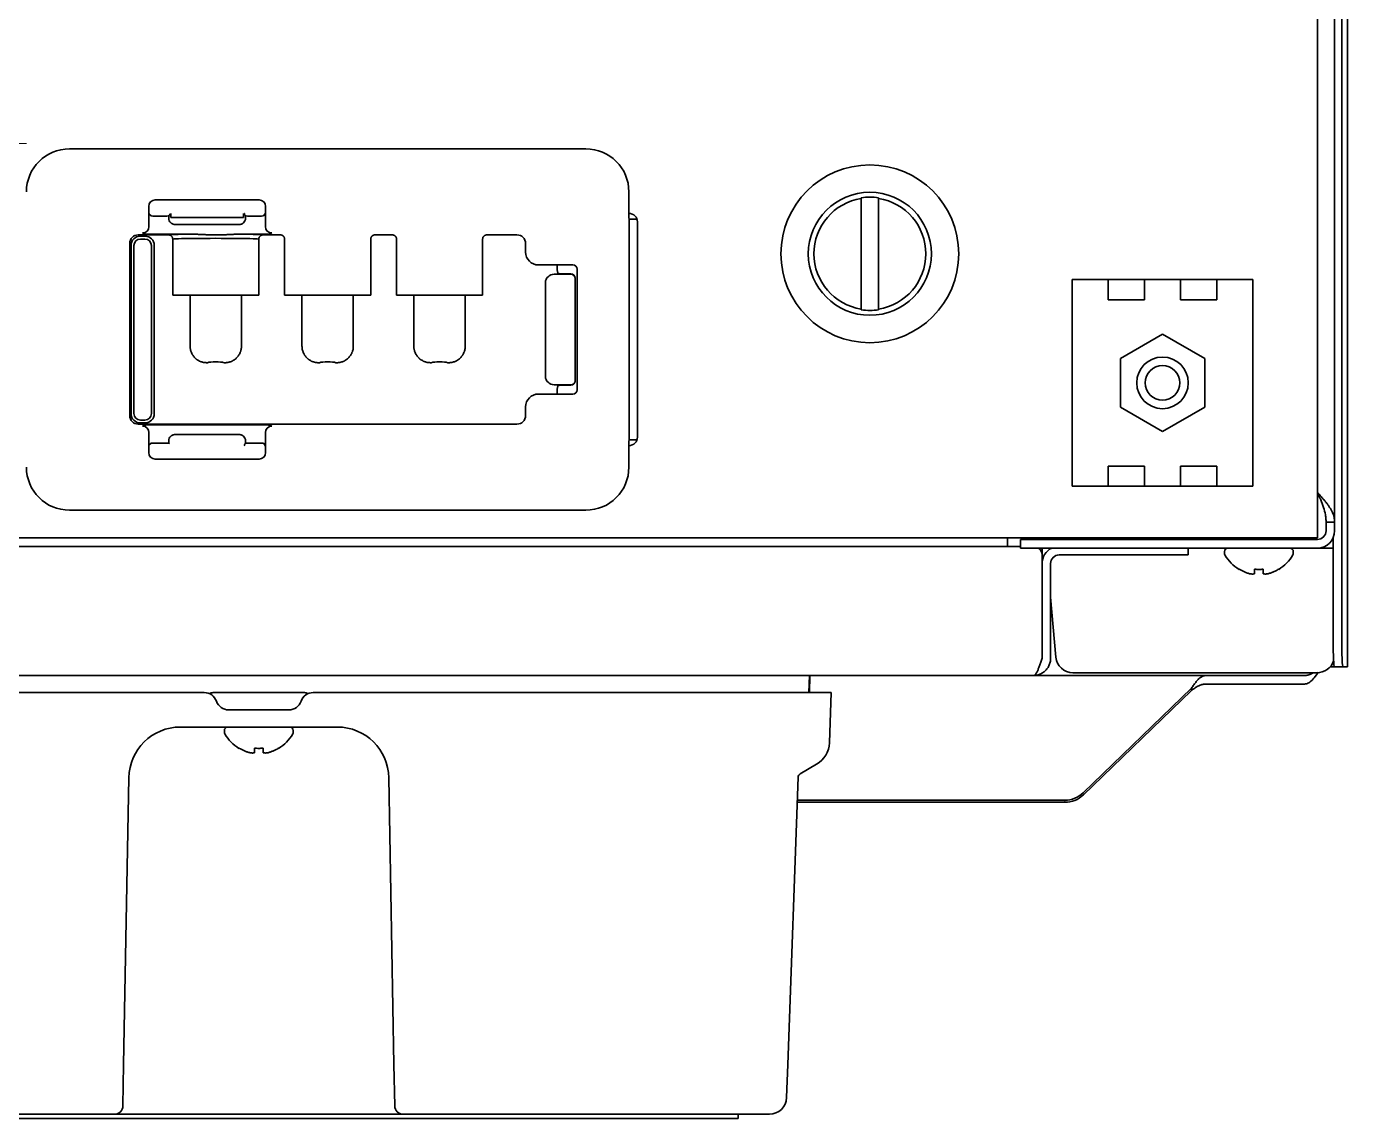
# Model space of a CAD drawing. Extents: x 5819 to 10669, y -850 to 3886.
# Drawn here: x 9081.1 to 9234.6, y 2682 to 2809 of the extents above; entities that cross this region are included whole.
import ezdxf

# ---------------------------------------------------------------- set-up
doc = ezdxf.new("R2010")
doc.units = 0
doc.header["$LTSCALE"] = 5
doc.layers.get('0').update_dxf_attribs({"linetype": 'CONTINUOUS', "lineweight": 0})
doc.layers.add('1', color=7, linetype='CONTINUOUS', true_color=0xffffff)

msp = doc.modelspace()

# ---------------------------------------------------------------- linework, layer by layer
at = {"color": 1}
msp.add_line((8981.07, 2795.33), (9081.07, 2795.33), dxfattribs=at)
at = {"layer": '1', "color": 7, "linetype": 'Continuous', "lineweight": 35}
for p, q in [((9233.07, 3749.33), (9233.07, 2751.33)), ((9234.57, 2734.53), (9234.57, 3748.53)), ((9233.89, 3745.53), (9233.89, 2737.53)), ((9231.07, 2862.27), (9231.07, 2751.53)), ((9086.07, 2794.73), (9146.07, 2794.73)), ((9151.07, 2789.73), (9151.07, 2786.94)), ((9095.28, 2786.45), (9095.28, 2788.04)), ((9096.03, 2788.79), (9108.11, 2788.79)), ((9108.86, 2788.04), (9108.86, 2786.45)), ((9178.07, 2789.03), (9178.07, 2788.95)), ((9180.07, 2788.95), (9180.07, 2789.03)), ((9095.35, 2787.14), (9095.35, 2787.23)), ((9095.35, 2787.14), (9095.55, 2786.94)), ((9096.86, 2786.92), (9096.3, 2786.92)), ((9097.68, 2786.99), (9097.61, 2786.94)), ((9097.61, 2786.94), (9097.61, 2786.68)), ((9097.85, 2787.23), (9097.85, 2786.73)), ((9097.85, 2786.73), (9097.88, 2786.73)), ((9097.88, 2786.73), (9098.63, 2786.73)), ((9105.52, 2786.73), (9098.63, 2786.73)), ((9105.52, 2786.73), (9106.27, 2786.73)), ((9106.3, 2786.73), (9106.27, 2786.73)), ((9106.3, 2786.73), (9106.3, 2787.23)), ((9106.54, 2786.94), (9106.47, 2786.99)), ((9106.54, 2786.68), (9106.54, 2786.94)), ((9107.85, 2786.92), (9107.29, 2786.92)), ((9108.79, 2787.14), (9108.6, 2786.94)), ((9108.8, 2787.23), (9108.79, 2787.14)), ((9151.11, 2786.55), (9151.08, 2786.69)), ((9152.02, 2786.55), (9151.11, 2786.55)), ((9151.11, 2786.55), (9151.11, 2760.9)), ((9152.07, 2786.23), (9152.07, 2761.23)), ((9097.57, 2784.73), (9094.07, 2784.73)), ((9094.87, 2784.57), (9094.28, 2784.57)), ((9094.8, 2784.83), (9094.56, 2784.95)), ((9100.34, 2784.81), (9096.3, 2784.81)), ((9098.36, 2785.93), (9098.63, 2785.93)), ((9098.63, 2785.93), (9105.52, 2785.93)), ((9105.52, 2785.93), (9105.79, 2785.93)), ((9107.85, 2784.81), (9105.81, 2784.81)), ((9110.57, 2784.73), (9108.57, 2784.73)), ((9109.59, 2784.95), (9109.35, 2784.83)), ((9123.57, 2784.73), (9121.57, 2784.73)), ((9138.07, 2784.73), (9134.57, 2784.73)), ((9093.07, 2783.73), (9093.07, 2763.73)), ((9093.23, 2783.52), (9093.23, 2763.93)), ((9093.56, 2783.49), (9093.56, 2763.96)), ((9094.84, 2784.24), (9094.31, 2784.24)), ((9095.59, 2763.96), (9095.59, 2783.49)), ((9095.92, 2763.93), (9095.92, 2783.52)), ((9098.07, 2777.73), (9098.07, 2784.23)), ((9108.07, 2777.73), (9108.07, 2784.23)), ((9111.07, 2777.73), (9111.07, 2784.23)), ((9121.07, 2777.73), (9121.07, 2784.23)), ((9124.07, 2777.73), (9124.07, 2784.23)), ((9134.07, 2777.73), (9134.07, 2784.23)), ((9139.07, 2782.73), (9139.07, 2783.73)), ((9140.57, 2781.23), (9140.8, 2781.23)), ((9140.8, 2781.23), (9144.57, 2781.23)), ((9142.38, 2780.15), (9144.32, 2780.15)), ((9142.72, 2781.15), (9142.72, 2781.2)), ((9142.81, 2780.28), (9142.73, 2780.65)), ((9144.32, 2780.2), (9143.31, 2780.2)), ((9145.07, 2780.73), (9145.07, 2766.73)), ((9141.38, 2778.67), (9141.38, 2768.78)), ((9144.82, 2779.66), (9144.82, 2779.69)), ((9144.82, 2778.67), (9144.82, 2779.66)), ((9144.82, 2768.78), (9144.82, 2778.67)), ((9202.57, 2774.03), (9202.57, 2779.53)), ((9202.57, 2779.53), (9206.77, 2779.53)), ((9206.77, 2779.53), (9210.97, 2779.53)), ((9206.77, 2779.53), (9206.77, 2777.19)), ((9210.97, 2777.19), (9210.97, 2779.53)), ((9210.97, 2779.53), (9215.17, 2779.53)), ((9215.17, 2779.53), (9219.37, 2779.53)), ((9215.17, 2779.53), (9215.17, 2777.19)), ((9219.37, 2777.19), (9219.37, 2779.53)), ((9219.37, 2779.53), (9223.57, 2779.53)), ((9223.57, 2779.53), (9223.57, 2774.03)), ((9098.07, 2777.73), (9108.07, 2777.73)), ((9100.09, 2777.73), (9100.09, 2771.8)), ((9106.05, 2777.73), (9106.05, 2771.8)), ((9111.07, 2777.73), (9121.07, 2777.73)), ((9113.09, 2771.8), (9113.09, 2777.73)), ((9119.05, 2777.73), (9119.05, 2771.8)), ((9124.07, 2777.73), (9134.07, 2777.73)), ((9126.09, 2771.8), (9126.09, 2777.73)), ((9132.05, 2771.8), (9132.05, 2777.73)), ((9206.77, 2777.19), (9210.97, 2777.19)), ((9215.17, 2777.19), (9219.37, 2777.19)), ((9178.07, 2776.1), (9178.07, 2776.02)), ((9180.07, 2776.02), (9180.07, 2776.1)), ((9202.57, 2761.03), (9202.57, 2774.03)), ((9223.57, 2774.03), (9223.57, 2761.03)), ((9213.07, 2773.18), (9208.18, 2770.35)), ((9217.97, 2770.35), (9213.07, 2773.18)), ((9208.18, 2770.35), (9208.18, 2764.7)), ((9217.97, 2764.7), (9217.97, 2770.35)), ((9144.82, 2767.79), (9144.82, 2768.78)), ((9144.82, 2767.76), (9144.82, 2767.79)), ((9140.8, 2766.23), (9140.57, 2766.23)), ((9144.57, 2766.23), (9140.8, 2766.23)), ((9144.32, 2767.3), (9142.38, 2767.3)), ((9142.72, 2766.25), (9142.72, 2766.31)), ((9142.81, 2767.17), (9142.73, 2766.8)), ((9144.32, 2767.26), (9143.31, 2767.26)), ((9139.07, 2763.73), (9139.07, 2764.73)), ((9208.18, 2764.7), (9213.07, 2761.88)), ((9213.07, 2761.88), (9217.97, 2764.7)), ((9094.31, 2763.21), (9094.84, 2763.21)), ((9094.07, 2762.73), (9138.07, 2762.73)), ((9094.28, 2762.88), (9094.87, 2762.88)), ((9094.56, 2762.5), (9094.8, 2762.62)), ((9096.3, 2762.64), (9107.85, 2762.64)), ((9098.63, 2761.53), (9098.36, 2761.53)), ((9105.52, 2761.53), (9098.63, 2761.53)), ((9105.79, 2761.53), (9105.52, 2761.53)), ((9109.35, 2762.62), (9109.59, 2762.5)), ((9095.28, 2759.41), (9095.28, 2761)), ((9095.35, 2760.32), (9095.55, 2760.51)), ((9096.86, 2760.53), (9096.3, 2760.53)), ((9097.61, 2760.78), (9097.61, 2760.51)), ((9097.61, 2760.51), (9097.68, 2760.46)), ((9106.47, 2760.46), (9106.54, 2760.51)), ((9106.54, 2760.51), (9106.54, 2760.78)), ((9107.85, 2760.53), (9107.28, 2760.53)), ((9108.79, 2760.32), (9108.6, 2760.51)), ((9108.79, 2760.32), (9108.8, 2760.23)), ((9108.86, 2761), (9108.86, 2759.41)), ((9151.07, 2760.52), (9151.07, 2757.73)), ((9151.11, 2760.9), (9151.08, 2760.76)), ((9152.02, 2760.9), (9151.11, 2760.9)), ((9202.57, 2755.53), (9202.57, 2761.03)), ((9223.57, 2761.03), (9223.57, 2755.53)), ((9108.11, 2758.66), (9096.03, 2758.66)), ((9206.77, 2757.86), (9206.77, 2755.53)), ((9210.97, 2757.86), (9206.77, 2757.86)), ((9210.97, 2755.53), (9210.97, 2757.86)), ((9215.17, 2757.86), (9215.17, 2755.53)), ((9219.37, 2757.86), (9215.17, 2757.86)), ((9219.37, 2755.53), (9219.37, 2757.86)), ((9206.77, 2755.53), (9202.57, 2755.53)), ((9206.77, 2755.53), (9210.97, 2755.53)), ((9215.17, 2755.53), (9210.97, 2755.53)), ((9215.17, 2755.53), (9219.37, 2755.53)), ((9223.57, 2755.53), (9219.37, 2755.53)), ((9146.07, 2752.73), (9086.07, 2752.73)), ((9231.07, 2749.53), (9231.07, 2751.53)), ((9232.07, 2751.33), (9233.07, 2751.33)), ((9232.07, 2751.33), (9232.07, 2750.33)), ((9233.07, 2751.33), (9233.07, 2750.33)), ((9231.07, 2749.53), (8668.87, 2749.53)), ((9195.07, 2749.53), (9195.07, 2748.53)), ((9198.57, 2749.33), (9196.57, 2749.33)), ((9196.57, 2749.33), (9196.57, 2748.33)), ((9231.07, 2749.33), (9198.57, 2749.33)), ((9229.07, 2749.53), (9229.07, 2749.33)), ((9232.9, 2749.51), (9232.9, 2737.53)), ((9196.57, 2748.53), (9068.38, 2748.53)), ((9198.57, 2748.33), (9196.57, 2748.33)), ((9198.57, 2748.33), (9231.07, 2748.33)), ((9199.07, 2748.33), (9199.07, 2747.53)), ((9216.07, 2747.53), (9216.07, 2748.33)), ((9220.27, 2747.93), (9220.27, 2747.73)), ((9228.27, 2747.73), (9228.27, 2747.93)), ((9231.07, 2748.33), (9232.9, 2748.33)), ((9199.07, 2747.53), (9199.07, 2735.53)), ((9200.07, 2746.53), (9200.07, 2735.53)), ((9201.07, 2747.53), (9214.07, 2747.53)), ((9216.07, 2747.53), (9214.07, 2747.53)), ((9221.97, 2745.85), (9221.97, 2745.88)), ((9226.57, 2745.88), (9226.57, 2745.85)), ((9200.07, 2742.61), (9200.68, 2735.65)), ((9232.56, 2734.53), (9232.57, 2734.53)), ((9233.05, 2734.53), (9232.57, 2734.53)), ((9233.05, 2734.53), (9234.05, 2734.53)), ((9234.57, 2734.53), (9234.05, 2734.53)), ((9234.57, 2734.53), (9234.57, 2734.53)), ((9198.07, 2733.53), (8670.92, 2733.53)), ((9172.07, 2733.53), (9171.97, 2731.53)), ((9172.1, 2733.53), (9172.07, 2731.53)), ((9198.07, 2733.53), (9218.11, 2733.53)), ((9225.56, 2733.83), (9202.67, 2733.83)), ((9218.11, 2733.53), (9229.57, 2733.53)), ((9218.11, 2732.53), (9229.57, 2732.53)), ((9230.55, 2733.83), (9225.56, 2733.83)), ((9231, 2733.83), (9230.55, 2733.83)), ((9043.57, 2731.53), (9101.74, 2731.53)), ((9102.77, 2731.53), (9113.37, 2731.53)), ((9114.4, 2731.53), (9172.57, 2731.53)), ((9172.57, 2731.53), (9174.57, 2731.53)), ((9174.37, 2725.69), (9174.57, 2731.53)), ((9216.44, 2732.04), (9203.85, 2719.89)), ((9216.44, 2731.78), (9203.85, 2719.63)), ((9216.44, 2731.78), (9216.44, 2732.04)), ((9104.57, 2729.53), (9111.57, 2729.53)), ((9098.97, 2727.53), (9117.18, 2727.53)), ((9104.07, 2727.13), (9104.07, 2726.93)), ((9112.07, 2726.93), (9112.07, 2727.13)), ((9105.77, 2725.05), (9105.77, 2725.08)), ((9110.37, 2725.08), (9110.37, 2725.05)), ((9170.98, 2722.11), (9172.87, 2723.2)), ((9092.37, 2688.33), (9092.97, 2721.63)), ((9123.18, 2721.63), (9123.77, 2688.33)), ((9169.53, 2688.32), (9170.73, 2721.69)), ((9201.73, 2718.78), (9170.62, 2718.78)), ((9201.73, 2719.04), (9170.63, 2719.04)), ((9092.29, 2683.51), (9092.37, 2688.33)), ((9123.77, 2688.33), (9123.86, 2683.51)), ((9169.39, 2684.46), (9169.53, 2688.32)), ((9091.29, 2682.53), (9048.75, 2682.53)), ((9098.29, 2682.53), (9091.29, 2682.53)), ((9117.86, 2682.53), (9098.29, 2682.53)), ((9124.86, 2682.53), (9117.86, 2682.53)), ((9167.4, 2682.53), (9124.86, 2682.53)), ((9163.76, 2682.03), (9163.76, 2682.53))]:
    msp.add_line(p, q, dxfattribs=at)
at = {"layer": '1', "color": 51, "linetype": 'Continuous', "lineweight": 13}
for p, q in [((9226.07, 2749.33), (9226.07, 2749.53)), ((9232.57, 2734.54), (9232.57, 2734.53)), ((9201.73, 2719.04), (9201.73, 2718.78)), ((9203.85, 2719.89), (9203.85, 2719.63))]:
    msp.add_line(p, q, dxfattribs=at)
at = {"layer": '1', "color": 7, "linetype": 'Continuous', "lineweight": 35}
for centre, radius in [((9179.07, 2782.53), 10.33), ((9179.07, 2782.53), 7.15), ((9213.07, 2767.53), 3), ((9213.07, 2767.53), 2)]:
    msp.add_circle(centre, radius, dxfattribs=at)
for centre, radius, start, end in [((9086.07, 2789.73), 5, 90, 180), ((9146.07, 2789.73), 5, 0, 90), ((9179.07, 2782.53), 6.58, 81.2603, 98.7397), ((9179.07, 2782.53), 6.5, 98.8499, 261.1501), ((9179.07, 2782.53), 6.5, 278.8499, 81.1501), ((9151.07, 2786.23), 1, 0, 90), ((9094.07, 2783.73), 1, 90, 180), ((9138.07, 2783.73), 1, 0, 90), ((9144.57, 2780.73), 0.5, 0, 90), ((9179.07, 2782.53), 6.58, 261.2603, 278.7397), ((9144.57, 2766.73), 0.5, 270, 0), ((9094.07, 2763.73), 1, 180, 270), ((9138.07, 2763.73), 1, 270, 0), ((9151.07, 2761.23), 1, 270, 0), ((9086.07, 2757.73), 5, 180, 270), ((9146.07, 2757.73), 5, 270, 0), ((9219.07, 2751.33), 2, 244.1602, 270), ((9231.07, 2750.33), 1, 270, 0), ((9231.07, 2750.33), 2, 270, 0), ((9198.07, 2747.53), 1, 0, 53.1292), ((9201.07, 2746.53), 2, 115.8425, 180), ((9220.67, 2747.93), 0.4, 90, 180), ((9220.67, 2747.73), 0.4, 180, 210.3012), ((9227.87, 2747.93), 0.4, 0, 90), ((9227.87, 2747.73), 0.4, 329.6988, 0), ((9201.07, 2746.53), 1, 90, 180), ((9224.47, 2749.95), 4.8, 210.3012, 238.6273), ((9224.07, 2749.95), 4.8, 301.3727, 329.6988), ((9202.67, 2735.83), 2, 185, 270), ((9101.74, 2730.03), 1.5, 19.4712, 90), ((9102.77, 2730.83), 0.7, 90, 125.9212), ((9114.4, 2730.03), 1.5, 90, 160.5288), ((9113.37, 2730.83), 0.7, 54.0788, 90), ((9104.57, 2731.03), 1.5, 199.4712, 270), ((9111.57, 2731.03), 1.5, 270, 340.5288), ((9098.97, 2721.53), 6, 90, 179), ((9104.47, 2727.13), 0.4, 90, 180), ((9104.47, 2726.93), 0.4, 180, 210.3012), ((9108.27, 2729.15), 4.8, 210.3012, 238.6273), ((9107.87, 2729.15), 4.8, 301.3727, 329.6988), ((9111.67, 2727.13), 0.4, 0, 90), ((9111.67, 2726.93), 0.4, 329.6988, 0), ((9117.18, 2721.53), 6, 1, 90), ((9171.37, 2725.8), 3, 300, 358), ((9171.23, 2721.67), 0.5, 120, 178), ((9091.29, 2683.53), 1, 270, 359), ((9124.86, 2683.53), 1, 181, 270), ((9167.4, 2684.53), 2, 270, 358)]:
    msp.add_arc(centre, radius, start, end, dxfattribs=at)
for centre, major_axis, ratio, start_param, end_param in [((9096.04, 2788.04), (0.532, -0.532), 0.996359, 2.356803, 3.926382), ((9108.11, 2788.04), (-0.532, -0.532), 0.996359, 2.356803, 3.926382), ((9095.31, 2786.45), (0, -0.75), 0.034921, 4.712389, 6.265732), ((9096.3, 2786.94), (0.75, 0), 0.034921, 3.176499, 4.712389), ((9096.86, 2786.94), (0.755, 0), 0.034921, 4.712389, 6.230825), ((9098.36, 2786.68), (0.753, 0), 0.995884, 3.141593, 3.977903), ((9105.78, 2786.68), (0.753, 0), 0.995884, 5.446875, 6.283185), ((9107.29, 2786.94), (0.755, 0), 0.034921, 3.193953, 4.712389), ((9107.85, 2786.94), (0.75, 0), 0.034921, 4.712389, 6.248279), ((9108.84, 2786.45), (0, -0.75), 0.034921, 0.017453, 1.570796), ((9151.08, 2786.94), (0, -0.25), 0.034921, 4.712389, 6.108652), ((9094.28, 2783.52), (-0.743, 0.743), 0.999695, 5.497939, 7.068431), ((9094.56, 2785.7), (-0.335, -0.671), 0.999239, 0.46383, 2.034018), ((9096.3, 2784.84), (1.5, 0), 0.017455, 3.176499, 4.712389), ((9094.87, 2783.52), (0.743, 0.743), 0.999695, 5.497939, 7.068431), ((9103.07, 2784.73), (5.5, 0), 0.017455, 2.091232, 3.140006), ((9103.07, 2784.73), (5.5, 0), 0.017455, 0.001587, 1.050361), ((9107.85, 2784.84), (1.5, 0), 0.017455, 4.712389, 6.248279), ((9109.59, 2785.7), (0.335, -0.671), 0.999239, 4.249168, 5.819355), ((9094.31, 2783.49), (0.53, 0.53), 0.999695, 0.78555, 2.356042), ((9094.84, 2783.49), (0.53, -0.53), 0.999695, 0.78555, 2.356042), ((9103.07, 2784.23), (5, 0), 0.019201, 0, 3.141593), ((9140.57, 2782.73), (1.5, 0), 0.999848, 3.141593, 4.712389), ((9142.38, 2779.17), (0.995, 0.099), 0.984662, 1.473629, 3.041395), ((9142.74, 2781.15), (0, -0.5), 0.034921, 4.712389, 6.108652), ((9143.31, 2780.29), (0.5, 0), 0.176327, 3.176499, 4.712389), ((9144.32, 2779.69), (0, 0.508), 0.984808, 4.712389, 6.283185), ((9144.32, 2779.66), (-0.5, 0), 0.984808, 3.141593, 4.712389), ((9141.38, 2778.67), (0, -0.5), 0.017455, 1.570796, 2.96706), ((9103.07, 2769.79), (1.07, 0), 0.176327, 0.462409, 2.679184), ((9116.07, 2769.79), (1.07, 0), 0.176327, 0.462409, 2.679184), ((9129.07, 2769.79), (1.07, 0), 0.176327, 0.462409, 2.679184), ((9141.38, 2768.78), (0, -0.5), 0.017455, 0.174533, 1.570796), ((9142.38, 2768.29), (0.995, -0.099), 0.984662, 3.241791, 4.809556), ((9144.32, 2767.79), (-0.5, 0), 0.984808, 1.570796, 3.141593), ((9144.32, 2767.76), (0, 0.508), 0.984808, 3.141593, 4.712389), ((9140.57, 2764.73), (-1.5, 0), 0.999848, 4.712389, 6.283185), ((9142.74, 2766.31), (0, -0.5), 0.034921, 3.316126, 4.712389), ((9143.31, 2767.17), (0.5, 0), 0.176327, 1.570796, 3.106686), ((9094.28, 2763.93), (-0.743, -0.743), 0.999695, 5.497939, 7.068431), ((9094.31, 2763.96), (-0.53, 0.53), 0.999695, 0.78555, 2.356042), ((9094.84, 2763.96), (-0.53, -0.53), 0.999695, 0.78555, 2.356042), ((9094.87, 2763.93), (0.743, -0.743), 0.999695, 5.497939, 7.068431), ((9094.56, 2761.75), (-0.335, 0.671), 0.999239, 4.249168, 5.819355), ((9096.3, 2762.62), (1.5, 0), 0.017455, 1.570796, 3.106686), ((9095.31, 2761), (0, -0.75), 0.034921, 3.159046, 4.712389), ((9107.85, 2762.62), (1.5, 0), 0.017455, 0.034907, 1.570796), ((9109.59, 2761.75), (0.335, 0.671), 0.999239, 0.46383, 2.034018), ((9108.84, 2761), (0, -0.75), 0.034921, 1.570796, 3.124139), ((9096.3, 2760.51), (0.75, 0), 0.034921, 1.570796, 3.106686), ((9096.86, 2760.51), (0.75, 0), 0.034921, 0.05236, 1.570796), ((9098.36, 2760.78), (0.753, 0), 0.995902, 2.301583, 3.141593), ((9105.78, 2760.78), (0.753, 0), 0.995902, 0, 0.84001), ((9107.28, 2760.51), (0.75, 0), 0.034921, 1.570796, 3.089233), ((9107.85, 2760.51), (0.75, 0), 0.034921, 0.034907, 1.570796), ((9151.08, 2760.52), (0, -0.25), 0.034921, 3.316126, 4.712389), ((9096.04, 2759.42), (-0.532, -0.532), 0.996359, 5.498396, 7.067974), ((9108.11, 2759.42), (0.532, -0.532), 0.996359, 5.498396, 7.067974), ((9233.05, 2737.53), (0, -3), 0.052336, 4.712389, 6.283185), ((9234.05, 2737.53), (0, 3), 0.052336, 1.570796, 3.141593), ((9231, 2735.83), (2.05, 0), 0.974464, 4.712389, 5.96512), ((9201.73, 2721.93), (-3, 0), 0.965926, 1.570796, 2.356194), ((9201.73, 2721.68), (3, 0), 0.965926, 4.712389, 5.497787)]:
    msp.add_ellipse(centre, major_axis=major_axis, ratio=ratio, start_param=start_param, end_param=end_param, dxfattribs=at)
for points in [[(9178.07, 2788.95), (9178.07, 2788.68), (9178.07, 2788.17), (9178.07, 2787.46), (9178.07, 2786.8), (9178.07, 2786.2), (9178.07, 2785.65), (9178.07, 2785.14), (9178.07, 2784.68), (9178.07, 2784.26), (9178.07, 2783.89), (9178.07, 2783.56), (9178.07, 2783.27), (9178.07, 2783.01), (9178.07, 2782.77), (9178.07, 2782.52), (9178.07, 2782.28), (9178.07, 2782.04), (9178.07, 2781.78), (9178.07, 2781.49), (9178.07, 2781.16), (9178.07, 2780.79), (9178.07, 2780.37), (9178.07, 2779.91), (9178.07, 2779.4), (9178.07, 2778.85), (9178.07, 2778.25), (9178.07, 2777.6), (9178.07, 2776.89), (9178.07, 2776.37), (9178.07, 2776.1)], [(9180.07, 2776.1), (9180.07, 2776.37), (9180.07, 2776.89), (9180.07, 2777.6), (9180.07, 2778.25), (9180.07, 2778.85), (9180.07, 2779.4), (9180.07, 2779.91), (9180.07, 2780.37), (9180.07, 2780.79), (9180.07, 2781.16), (9180.07, 2781.49), (9180.07, 2781.79), (9180.07, 2782.04), (9180.07, 2782.28), (9180.07, 2782.53), (9180.07, 2782.77), (9180.07, 2783.02), (9180.07, 2783.27), (9180.07, 2783.56), (9180.07, 2783.89), (9180.07, 2784.27), (9180.07, 2784.68), (9180.07, 2785.14), (9180.07, 2785.65), (9180.07, 2786.2), (9180.07, 2786.8), (9180.07, 2787.46), (9180.07, 2788.17), (9180.07, 2788.68), (9180.07, 2788.95)], [(9231.07, 2754.79), (9231.16, 2754.69), (9231.33, 2754.5), (9231.59, 2754.21), (9231.84, 2753.92), (9232.08, 2753.64), (9232.29, 2753.35), (9232.49, 2753.06), (9232.66, 2752.77), (9232.81, 2752.48), (9232.93, 2752.19), (9233.01, 2751.9), (9233.06, 2751.61), (9233.07, 2751.42), (9233.07, 2751.33)], [(9223.27, 2745.33), (9223.3, 2745.33), (9223.34, 2745.32), (9223.42, 2745.32), (9223.49, 2745.31), (9223.56, 2745.31), (9223.63, 2745.32), (9223.7, 2745.32), (9223.75, 2745.33), (9223.77, 2745.33)], [(9223.77, 2745.33), (9223.77, 2745.34), (9223.77, 2745.37), (9223.77, 2745.42), (9223.77, 2745.48), (9223.77, 2745.54), (9223.77, 2745.61), (9223.77, 2745.68), (9223.77, 2745.77), (9223.77, 2745.84), (9223.77, 2745.88)], [(9223.77, 2745.88), (9223.94, 2745.86), (9224.27, 2745.84), (9224.61, 2745.86), (9224.77, 2745.88)], [(9224.77, 2745.33), (9224.8, 2745.33), (9224.85, 2745.32), (9224.92, 2745.32), (9225, 2745.31), (9225.07, 2745.31), (9225.13, 2745.32), (9225.2, 2745.32), (9225.25, 2745.33), (9225.27, 2745.33)], [(9225.27, 2745.33), (9225.33, 2745.34), (9225.44, 2745.37), (9225.6, 2745.42), (9225.76, 2745.48), (9225.91, 2745.54), (9226.06, 2745.61), (9226.22, 2745.68), (9226.39, 2745.77), (9226.51, 2745.84), (9226.57, 2745.88)], [(9198.07, 2733.53), (9198.1, 2733.53), (9198.14, 2733.53), (9198.22, 2733.57), (9198.29, 2733.63), (9198.36, 2733.72), (9198.43, 2733.83), (9198.5, 2733.96), (9198.57, 2734.11), (9198.64, 2734.28), (9198.72, 2734.46), (9198.79, 2734.66), (9198.86, 2734.86), (9198.93, 2735.08), (9199, 2735.3), (9199.05, 2735.45), (9199.07, 2735.53)], [(9198.07, 2733.53), (9198.15, 2733.53), (9198.3, 2733.53), (9198.52, 2733.57), (9198.73, 2733.63), (9198.94, 2733.72), (9199.14, 2733.83), (9199.32, 2733.96), (9199.49, 2734.11), (9199.64, 2734.28), (9199.77, 2734.46), (9199.88, 2734.66), (9199.96, 2734.86), (9200.03, 2735.08), (9200.06, 2735.3), (9200.07, 2735.45), (9200.07, 2735.53)], [(9218.11, 2733.53), (9218.06, 2733.53), (9217.97, 2733.52), (9217.83, 2733.48), (9217.69, 2733.42), (9217.55, 2733.34), (9217.41, 2733.24), (9217.27, 2733.12), (9217.13, 2732.97), (9217, 2732.81), (9216.86, 2732.64), (9216.72, 2732.45), (9216.58, 2732.25), (9216.49, 2732.11), (9216.44, 2732.04)], [(9218.11, 2732.53), (9218.05, 2732.53), (9217.92, 2732.52), (9217.74, 2732.49), (9217.55, 2732.44), (9217.37, 2732.36), (9217.18, 2732.28), (9217, 2732.17), (9216.81, 2732.05), (9216.63, 2731.92), (9216.5, 2731.83), (9216.44, 2731.78)], [(9107.57, 2724.53), (9107.57, 2724.54), (9107.57, 2724.57), (9107.57, 2724.62), (9107.57, 2724.68), (9107.57, 2724.74), (9107.57, 2724.81), (9107.57, 2724.88), (9107.57, 2724.97), (9107.57, 2725.04), (9107.57, 2725.08)], [(9107.57, 2725.08), (9107.74, 2725.06), (9108.07, 2725.04), (9108.41, 2725.06), (9108.57, 2725.08)], [(9109.07, 2724.53), (9109.13, 2724.54), (9109.24, 2724.57), (9109.4, 2724.62), (9109.56, 2724.68), (9109.71, 2724.74), (9109.86, 2724.81), (9110.02, 2724.88), (9110.19, 2724.97), (9110.31, 2725.04), (9110.37, 2725.08)], [(9107.07, 2724.53), (9107.1, 2724.53), (9107.14, 2724.52), (9107.22, 2724.52), (9107.29, 2724.51), (9107.36, 2724.51), (9107.43, 2724.52), (9107.5, 2724.52), (9107.55, 2724.53), (9107.57, 2724.53)], [(9108.57, 2724.53), (9108.6, 2724.53), (9108.65, 2724.52), (9108.72, 2724.52), (9108.8, 2724.51), (9108.87, 2724.51), (9108.93, 2724.52), (9109, 2724.52), (9109.05, 2724.53), (9109.07, 2724.53)]]:
    msp.add_open_spline(points, degree=3, dxfattribs=at)
for points, knots in [([(9097.74, 2787.18), (9097.74, 2787.18), (9097.74, 2787.16), (9097.73, 2787.12), (9097.72, 2787.07), (9097.71, 2787.03), (9097.69, 2787), (9097.68, 2786.99), (9097.68, 2786.99)], [0, 0, 0, 0, 0.005451, 0.204361, 0.403271, 0.60218, 0.80109, 1, 1, 1, 1]), ([(9097.86, 2786.12), (9097.88, 2786.1), (9097.89, 2786.09), (9097.93, 2786.06), (9097.95, 2786.05), (9098.01, 2786.01), (9098.05, 2785.99), (9098.1, 2785.97), (9098.11, 2785.97), (9098.14, 2785.96), (9098.17, 2785.95), (9098.2, 2785.94), (9098.27, 2785.93), (9098.31, 2785.93), (9098.36, 2785.93)], [0, 0, 0, 0, 0.125, 0.125, 0.25, 0.25, 0.5, 0.5, 0.5625, 0.5625, 0.625, 0.75, 0.75, 1, 1, 1, 1]), ([(9105.79, 2785.93), (9105.8, 2785.93), (9105.81, 2785.93), (9105.84, 2785.93), (9105.85, 2785.93), (9105.88, 2785.93), (9105.93, 2785.94), (9105.98, 2785.95), (9106.01, 2785.96), (9106.04, 2785.97), (9106.05, 2785.97), (9106.1, 2785.99), (9106.14, 2786.01), (9106.2, 2786.05), (9106.22, 2786.06), (9106.25, 2786.09), (9106.27, 2786.1), (9106.29, 2786.12)], [0, 0, 0, 0, 0.0625, 0.0625, 0.125, 0.125, 0.25, 0.375, 0.4375, 0.4375, 0.5, 0.5, 0.75, 0.75, 0.875, 0.875, 1, 1, 1, 1]), ([(9106.47, 2786.99), (9106.46, 2786.99), (9106.45, 2787), (9106.44, 2787.04), (9106.43, 2787.06), (9106.42, 2787.1), (9106.42, 2787.12), (9106.41, 2787.15), (9106.4, 2787.17), (9106.4, 2787.2), (9106.4, 2787.21), (9106.39, 2787.22)], [0, 0, 0, 0, 0.301376, 0.301376, 0.602751, 0.602751, 0.753439, 0.753439, 0.904127, 0.904127, 1, 1, 1, 1]), ([(9098.07, 2784.23), (9098.07, 2784.26), (9098.07, 2784.29), (9098.06, 2784.34), (9098.06, 2784.36), (9098.05, 2784.39), (9098.04, 2784.4), (9098.02, 2784.45), (9098.01, 2784.48), (9097.98, 2784.52), (9097.97, 2784.53), (9097.95, 2784.56), (9097.94, 2784.57), (9097.9, 2784.6), (9097.88, 2784.62), (9097.84, 2784.65), (9097.82, 2784.66), (9097.79, 2784.67), (9097.76, 2784.69), (9097.73, 2784.7), (9097.7, 2784.71), (9097.69, 2784.71), (9097.64, 2784.72), (9097.61, 2784.73), (9097.57, 2784.73)], [0, 0, 0, 0, 0.125, 0.125, 0.1875, 0.1875, 0.25, 0.25, 0.375, 0.375, 0.4375, 0.4375, 0.5, 0.5, 0.625, 0.625, 0.6875, 0.6875, 0.75, 0.8125, 0.8125, 0.875, 0.875, 1, 1, 1, 1]), ([(9103.07, 2784.72), (9103.04, 2784.72), (9102.98, 2784.72), (9102.89, 2784.72), (9102.81, 2784.72), (9102.72, 2784.73), (9102.63, 2784.73), (9102.54, 2784.73), (9102.45, 2784.73), (9102.36, 2784.73), (9102.27, 2784.74), (9102.18, 2784.74), (9102.09, 2784.74), (9102, 2784.75), (9101.91, 2784.75), (9101.82, 2784.76), (9101.73, 2784.76), (9101.65, 2784.76), (9101.58, 2784.77), (9101.51, 2784.77), (9101.45, 2784.77), (9101.39, 2784.78), (9101.33, 2784.78), (9101.27, 2784.78), (9101.22, 2784.79), (9101.16, 2784.79), (9101.1, 2784.79), (9101.05, 2784.79), (9100.99, 2784.79), (9100.94, 2784.8), (9100.88, 2784.8), (9100.83, 2784.8), (9100.78, 2784.8), (9100.73, 2784.8), (9100.67, 2784.81), (9100.62, 2784.81), (9100.57, 2784.81), (9100.53, 2784.81), (9100.48, 2784.81), (9100.43, 2784.81), (9100.38, 2784.81), (9100.35, 2784.81), (9100.34, 2784.81)], [0, 0, 0, 0, 0.031567, 0.063213, 0.094945, 0.126766, 0.158683, 0.1907, 0.222824, 0.25506, 0.287412, 0.319888, 0.352493, 0.385232, 0.418112, 0.451138, 0.484317, 0.517655, 0.54066, 0.563411, 0.585907, 0.608148, 0.630137, 0.651871, 0.673353, 0.694581, 0.715557, 0.736281, 0.756752, 0.776972, 0.796939, 0.816655, 0.836119, 0.855332, 0.874294, 0.893005, 0.911465, 0.929673, 0.947631, 0.965338, 0.982794, 1, 1, 1, 1]), ([(9105.81, 2784.81), (9105.79, 2784.81), (9105.77, 2784.81), (9105.73, 2784.81), (9105.69, 2784.81), (9105.64, 2784.81), (9105.6, 2784.81), (9105.56, 2784.81), (9105.52, 2784.81), (9105.48, 2784.81), (9105.44, 2784.8), (9105.4, 2784.8), (9105.36, 2784.8), (9105.32, 2784.8), (9105.28, 2784.8), (9105.24, 2784.8), (9105.2, 2784.8), (9105.16, 2784.79), (9105.11, 2784.79), (9105.07, 2784.79), (9105.03, 2784.79), (9104.99, 2784.79), (9104.95, 2784.79), (9104.91, 2784.78), (9104.87, 2784.78), (9104.83, 2784.78), (9104.79, 2784.78), (9104.75, 2784.78), (9104.71, 2784.77), (9104.66, 2784.77), (9104.62, 2784.77), (9104.58, 2784.77), (9104.54, 2784.76), (9104.5, 2784.76), (9104.46, 2784.76), (9104.42, 2784.76), (9104.38, 2784.76), (9104.33, 2784.75), (9104.29, 2784.75), (9104.25, 2784.75), (9104.21, 2784.75), (9104.17, 2784.75), (9104.13, 2784.75), (9104.09, 2784.74), (9104.04, 2784.74), (9104, 2784.74), (9103.96, 2784.74), (9103.92, 2784.74), (9103.88, 2784.74), (9103.83, 2784.73), (9103.79, 2784.73), (9103.75, 2784.73), (9103.71, 2784.73), (9103.67, 2784.73), (9103.62, 2784.73), (9103.58, 2784.73), (9103.54, 2784.73), (9103.5, 2784.73), (9103.45, 2784.73), (9103.41, 2784.72), (9103.37, 2784.72), (9103.33, 2784.72), (9103.28, 2784.72), (9103.24, 2784.72), (9103.2, 2784.72), (9103.16, 2784.72), (9103.11, 2784.72), (9103.09, 2784.72), (9103.07, 2784.72)], [0, 0, 0, 0, 0.015275, 0.030535, 0.04578, 0.061009, 0.076225, 0.091427, 0.106616, 0.121793, 0.136957, 0.15211, 0.167253, 0.182384, 0.197506, 0.212619, 0.227723, 0.242819, 0.257908, 0.272989, 0.288065, 0.303134, 0.318199, 0.333259, 0.348315, 0.363367, 0.378417, 0.393464, 0.40851, 0.423555, 0.438599, 0.453643, 0.468688, 0.483734, 0.498782, 0.513833, 0.528886, 0.543943, 0.559004, 0.574069, 0.58914, 0.604217, 0.6193, 0.634389, 0.649487, 0.664592, 0.679705, 0.694828, 0.70996, 0.725103, 0.740256, 0.75542, 0.770596, 0.785784, 0.800985, 0.8162, 0.831428, 0.846671, 0.861928, 0.877201, 0.89249, 0.907795, 0.923117, 0.938457, 0.953814, 0.96919, 0.984585, 1, 1, 1, 1]), ([(9108.57, 2784.73), (9108.54, 2784.73), (9108.51, 2784.72), (9108.46, 2784.71), (9108.44, 2784.71), (9108.41, 2784.7), (9108.4, 2784.69), (9108.35, 2784.68), (9108.32, 2784.66), (9108.28, 2784.63), (9108.27, 2784.62), (9108.24, 2784.6), (9108.23, 2784.59), (9108.2, 2784.56), (9108.18, 2784.53), (9108.15, 2784.49), (9108.14, 2784.48), (9108.12, 2784.45), (9108.11, 2784.42), (9108.1, 2784.39), (9108.09, 2784.36), (9108.09, 2784.34), (9108.08, 2784.29), (9108.07, 2784.26), (9108.07, 2784.23)], [0, 0, 0, 0, 0.125, 0.125, 0.1875, 0.1875, 0.25, 0.25, 0.375, 0.375, 0.4375, 0.4375, 0.5, 0.5, 0.625, 0.625, 0.6875, 0.6875, 0.75, 0.8125, 0.8125, 0.875, 0.875, 1, 1, 1, 1]), ([(9111.07, 2784.23), (9111.07, 2784.26), (9111.07, 2784.29), (9111.06, 2784.34), (9111.06, 2784.36), (9111.05, 2784.39), (9111.04, 2784.4), (9111.02, 2784.45), (9111.01, 2784.48), (9110.98, 2784.52), (9110.97, 2784.53), (9110.95, 2784.56), (9110.94, 2784.57), (9110.9, 2784.6), (9110.88, 2784.62), (9110.84, 2784.65), (9110.82, 2784.66), (9110.79, 2784.67), (9110.76, 2784.69), (9110.73, 2784.7), (9110.7, 2784.71), (9110.69, 2784.71), (9110.64, 2784.72), (9110.61, 2784.73), (9110.57, 2784.73)], [0, 0, 0, 0, 0.125, 0.125, 0.1875, 0.1875, 0.25, 0.25, 0.375, 0.375, 0.4375, 0.4375, 0.5, 0.5, 0.625, 0.625, 0.6875, 0.6875, 0.75, 0.8125, 0.8125, 0.875, 0.875, 1, 1, 1, 1]), ([(9121.57, 2784.73), (9121.54, 2784.73), (9121.51, 2784.72), (9121.46, 2784.71), (9121.44, 2784.71), (9121.41, 2784.7), (9121.4, 2784.69), (9121.35, 2784.68), (9121.32, 2784.66), (9121.28, 2784.63), (9121.27, 2784.62), (9121.24, 2784.6), (9121.23, 2784.59), (9121.2, 2784.56), (9121.18, 2784.53), (9121.15, 2784.49), (9121.14, 2784.48), (9121.12, 2784.45), (9121.11, 2784.42), (9121.1, 2784.39), (9121.09, 2784.36), (9121.09, 2784.34), (9121.08, 2784.29), (9121.07, 2784.26), (9121.07, 2784.23)], [0, 0, 0, 0, 0.125, 0.125, 0.1875, 0.1875, 0.25, 0.25, 0.375, 0.375, 0.4375, 0.4375, 0.5, 0.5, 0.625, 0.625, 0.6875, 0.6875, 0.75, 0.8125, 0.8125, 0.875, 0.875, 1, 1, 1, 1]), ([(9124.07, 2784.23), (9124.07, 2784.26), (9124.07, 2784.29), (9124.06, 2784.34), (9124.06, 2784.36), (9124.05, 2784.39), (9124.04, 2784.4), (9124.02, 2784.45), (9124.01, 2784.48), (9123.98, 2784.52), (9123.97, 2784.53), (9123.95, 2784.56), (9123.94, 2784.57), (9123.9, 2784.6), (9123.88, 2784.62), (9123.84, 2784.65), (9123.82, 2784.66), (9123.79, 2784.67), (9123.76, 2784.69), (9123.73, 2784.7), (9123.7, 2784.71), (9123.69, 2784.71), (9123.64, 2784.72), (9123.61, 2784.73), (9123.57, 2784.73)], [0, 0, 0, 0, 0.125, 0.125, 0.1875, 0.1875, 0.25, 0.25, 0.375, 0.375, 0.4375, 0.4375, 0.5, 0.5, 0.625, 0.625, 0.6875, 0.6875, 0.75, 0.8125, 0.8125, 0.875, 0.875, 1, 1, 1, 1]), ([(9134.57, 2784.73), (9134.54, 2784.73), (9134.51, 2784.72), (9134.46, 2784.71), (9134.44, 2784.71), (9134.41, 2784.7), (9134.4, 2784.69), (9134.35, 2784.68), (9134.32, 2784.66), (9134.28, 2784.63), (9134.27, 2784.62), (9134.24, 2784.6), (9134.23, 2784.59), (9134.2, 2784.56), (9134.18, 2784.53), (9134.15, 2784.49), (9134.14, 2784.48), (9134.12, 2784.45), (9134.11, 2784.42), (9134.1, 2784.39), (9134.09, 2784.36), (9134.09, 2784.34), (9134.08, 2784.29), (9134.07, 2784.26), (9134.07, 2784.23)], [0, 0, 0, 0, 0.125, 0.125, 0.1875, 0.1875, 0.25, 0.25, 0.375, 0.375, 0.4375, 0.4375, 0.5, 0.5, 0.625, 0.625, 0.6875, 0.6875, 0.75, 0.8125, 0.8125, 0.875, 0.875, 1, 1, 1, 1]), ([(9102.11, 2769.87), (9102.05, 2769.87), (9101.98, 2769.87), (9101.88, 2769.88), (9101.85, 2769.88), (9101.79, 2769.88), (9101.75, 2769.89), (9101.66, 2769.9), (9101.6, 2769.92), (9101.47, 2769.95), (9101.41, 2769.97), (9101.32, 2770), (9101.29, 2770.01), (9101.23, 2770.04), (9101.2, 2770.05), (9101.11, 2770.09), (9101.05, 2770.13), (9100.94, 2770.2), (9100.89, 2770.23), (9100.81, 2770.29), (9100.78, 2770.31), (9100.73, 2770.36), (9100.71, 2770.38), (9100.64, 2770.45), (9100.55, 2770.54), (9100.47, 2770.64), (9100.41, 2770.72), (9100.4, 2770.75), (9100.37, 2770.79), (9100.36, 2770.81), (9100.35, 2770.84), (9100.31, 2770.91), (9100.24, 2771.04), (9100.2, 2771.16), (9100.17, 2771.25), (9100.16, 2771.29), (9100.14, 2771.35), (9100.14, 2771.38), (9100.1, 2771.54), (9100.09, 2771.67), (9100.09, 2771.8)], [0, 0, 0, 0, 0.0625, 0.0625, 0.09375, 0.09375, 0.125, 0.125, 0.1875, 0.1875, 0.25, 0.25, 0.28125, 0.28125, 0.3125, 0.3125, 0.375, 0.375, 0.4375, 0.4375, 0.46875, 0.46875, 0.5, 0.5, 0.5625, 0.625, 0.625, 0.65625, 0.65625, 0.671875, 0.671875, 0.6875, 0.75, 0.8125, 0.8125, 0.84375, 0.84375, 0.875, 0.875, 1, 1, 1, 1]), ([(9106.05, 2771.8), (9106.05, 2771.77), (9106.05, 2771.74), (9106.05, 2771.67), (9106.05, 2771.64), (9106.04, 2771.54), (9106.02, 2771.41), (9105.99, 2771.29), (9105.96, 2771.19), (9105.95, 2771.16), (9105.93, 2771.1), (9105.91, 2771.07), (9105.88, 2770.98), (9105.82, 2770.86), (9105.75, 2770.75), (9105.69, 2770.67), (9105.68, 2770.64), (9105.64, 2770.59), (9105.61, 2770.57), (9105.55, 2770.49), (9105.46, 2770.4), (9105.36, 2770.31), (9105.26, 2770.23), (9105.21, 2770.2), (9105.12, 2770.14), (9105.09, 2770.13), (9105.04, 2770.1), (9105.01, 2770.08), (9104.92, 2770.04), (9104.86, 2770.01), (9104.74, 2769.97), (9104.68, 2769.95), (9104.58, 2769.92), (9104.55, 2769.92), (9104.49, 2769.9), (9104.45, 2769.9), (9104.36, 2769.88), (9104.29, 2769.88), (9104.16, 2769.87), (9104.1, 2769.87), (9104.03, 2769.87)], [0, 0, 0, 0, 0.03125, 0.03125, 0.0625, 0.0625, 0.125, 0.1875, 0.1875, 0.21875, 0.21875, 0.25, 0.25, 0.3125, 0.375, 0.375, 0.40625, 0.40625, 0.4375, 0.4375, 0.5, 0.5625, 0.5625, 0.625, 0.625, 0.65625, 0.65625, 0.6875, 0.6875, 0.75, 0.75, 0.8125, 0.8125, 0.84375, 0.84375, 0.875, 0.875, 0.9375, 0.9375, 1, 1, 1, 1]), ([(9115.11, 2769.87), (9115.05, 2769.87), (9114.98, 2769.87), (9114.85, 2769.88), (9114.79, 2769.88), (9114.69, 2769.9), (9114.66, 2769.9), (9114.6, 2769.92), (9114.56, 2769.92), (9114.47, 2769.95), (9114.41, 2769.97), (9114.31, 2770), (9114.28, 2770.01), (9114.22, 2770.04), (9114.19, 2770.05), (9114.11, 2770.1), (9114.05, 2770.13), (9113.94, 2770.2), (9113.89, 2770.23), (9113.82, 2770.28), (9113.81, 2770.29), (9113.78, 2770.31), (9113.77, 2770.32), (9113.73, 2770.36), (9113.71, 2770.38), (9113.64, 2770.45), (9113.55, 2770.54), (9113.47, 2770.64), (9113.41, 2770.72), (9113.4, 2770.75), (9113.36, 2770.81), (9113.35, 2770.84), (9113.3, 2770.92), (9113.24, 2771.04), (9113.18, 2771.22), (9113.14, 2771.35), (9113.12, 2771.44), (9113.12, 2771.48), (9113.11, 2771.54), (9113.1, 2771.57), (9113.1, 2771.67), (9113.09, 2771.74), (9113.09, 2771.8)], [0, 0, 0, 0, 0.0625, 0.0625, 0.125, 0.125, 0.15625, 0.15625, 0.1875, 0.1875, 0.25, 0.25, 0.28125, 0.28125, 0.3125, 0.3125, 0.375, 0.375, 0.4375, 0.4375, 0.453125, 0.453125, 0.46875, 0.46875, 0.5, 0.5, 0.5625, 0.625, 0.625, 0.65625, 0.65625, 0.6875, 0.6875, 0.75, 0.8125, 0.875, 0.875, 0.90625, 0.90625, 0.9375, 0.9375, 1, 1, 1, 1]), ([(9119.05, 2771.8), (9119.05, 2771.77), (9119.05, 2771.74), (9119.05, 2771.67), (9119.05, 2771.64), (9119.04, 2771.54), (9119.02, 2771.41), (9118.99, 2771.29), (9118.96, 2771.19), (9118.95, 2771.16), (9118.93, 2771.1), (9118.91, 2771.07), (9118.88, 2770.98), (9118.82, 2770.86), (9118.75, 2770.75), (9118.69, 2770.67), (9118.68, 2770.64), (9118.64, 2770.59), (9118.61, 2770.57), (9118.55, 2770.49), (9118.46, 2770.4), (9118.36, 2770.31), (9118.26, 2770.23), (9118.21, 2770.2), (9118.12, 2770.14), (9118.09, 2770.13), (9118.04, 2770.1), (9118.01, 2770.08), (9117.92, 2770.04), (9117.86, 2770.01), (9117.74, 2769.97), (9117.68, 2769.95), (9117.58, 2769.92), (9117.55, 2769.92), (9117.49, 2769.9), (9117.45, 2769.9), (9117.36, 2769.88), (9117.29, 2769.88), (9117.16, 2769.87), (9117.1, 2769.87), (9117.03, 2769.87)], [0, 0, 0, 0, 0.03125, 0.03125, 0.0625, 0.0625, 0.125, 0.1875, 0.1875, 0.21875, 0.21875, 0.25, 0.25, 0.3125, 0.375, 0.375, 0.40625, 0.40625, 0.4375, 0.4375, 0.5, 0.5625, 0.5625, 0.625, 0.625, 0.65625, 0.65625, 0.6875, 0.6875, 0.75, 0.75, 0.8125, 0.8125, 0.84375, 0.84375, 0.875, 0.875, 0.9375, 0.9375, 1, 1, 1, 1]), ([(9128.11, 2769.87), (9128.05, 2769.87), (9127.98, 2769.87), (9127.88, 2769.88), (9127.85, 2769.88), (9127.79, 2769.88), (9127.75, 2769.89), (9127.66, 2769.9), (9127.6, 2769.92), (9127.47, 2769.95), (9127.41, 2769.97), (9127.32, 2770), (9127.29, 2770.01), (9127.23, 2770.04), (9127.2, 2770.05), (9127.11, 2770.09), (9127.05, 2770.13), (9126.94, 2770.2), (9126.89, 2770.23), (9126.81, 2770.29), (9126.78, 2770.31), (9126.73, 2770.36), (9126.71, 2770.38), (9126.64, 2770.45), (9126.55, 2770.54), (9126.47, 2770.64), (9126.41, 2770.72), (9126.4, 2770.75), (9126.37, 2770.79), (9126.36, 2770.81), (9126.35, 2770.84), (9126.31, 2770.91), (9126.24, 2771.04), (9126.2, 2771.16), (9126.17, 2771.25), (9126.16, 2771.29), (9126.14, 2771.35), (9126.14, 2771.38), (9126.1, 2771.54), (9126.09, 2771.67), (9126.09, 2771.8)], [0, 0, 0, 0, 0.0625, 0.0625, 0.09375, 0.09375, 0.125, 0.125, 0.1875, 0.1875, 0.25, 0.25, 0.28125, 0.28125, 0.3125, 0.3125, 0.375, 0.375, 0.4375, 0.4375, 0.46875, 0.46875, 0.5, 0.5, 0.5625, 0.625, 0.625, 0.65625, 0.65625, 0.671875, 0.671875, 0.6875, 0.75, 0.8125, 0.8125, 0.84375, 0.84375, 0.875, 0.875, 1, 1, 1, 1]), ([(9132.05, 2771.8), (9132.05, 2771.77), (9132.05, 2771.74), (9132.05, 2771.67), (9132.05, 2771.64), (9132.04, 2771.54), (9132.02, 2771.41), (9131.99, 2771.29), (9131.96, 2771.19), (9131.95, 2771.16), (9131.93, 2771.1), (9131.91, 2771.07), (9131.88, 2770.98), (9131.82, 2770.86), (9131.75, 2770.75), (9131.69, 2770.67), (9131.68, 2770.64), (9131.64, 2770.59), (9131.61, 2770.57), (9131.55, 2770.49), (9131.46, 2770.4), (9131.36, 2770.31), (9131.26, 2770.23), (9131.21, 2770.2), (9131.12, 2770.14), (9131.09, 2770.13), (9131.04, 2770.1), (9131.01, 2770.08), (9130.92, 2770.04), (9130.86, 2770.01), (9130.74, 2769.97), (9130.68, 2769.95), (9130.58, 2769.92), (9130.55, 2769.92), (9130.49, 2769.9), (9130.45, 2769.9), (9130.36, 2769.88), (9130.29, 2769.88), (9130.16, 2769.87), (9130.1, 2769.87), (9130.03, 2769.87)], [0, 0, 0, 0, 0.03125, 0.03125, 0.0625, 0.0625, 0.125, 0.1875, 0.1875, 0.21875, 0.21875, 0.25, 0.25, 0.3125, 0.375, 0.375, 0.40625, 0.40625, 0.4375, 0.4375, 0.5, 0.5625, 0.5625, 0.625, 0.625, 0.65625, 0.65625, 0.6875, 0.6875, 0.75, 0.75, 0.8125, 0.8125, 0.84375, 0.84375, 0.875, 0.875, 0.9375, 0.9375, 1, 1, 1, 1]), ([(9098.36, 2761.53), (9098.34, 2761.53), (9098.31, 2761.53), (9098.27, 2761.52), (9098.22, 2761.51), (9098.18, 2761.5), (9098.15, 2761.5), (9098.14, 2761.49), (9098.11, 2761.48), (9098.1, 2761.48), (9098.05, 2761.46), (9098.01, 2761.44), (9097.95, 2761.4), (9097.93, 2761.39), (9097.9, 2761.36), (9097.88, 2761.35), (9097.86, 2761.33)], [0, 0, 0, 0, 0.125, 0.125, 0.25, 0.375, 0.375, 0.4375, 0.4375, 0.5, 0.5, 0.75, 0.75, 0.875, 0.875, 1, 1, 1, 1]), ([(9106.29, 2761.33), (9106.27, 2761.35), (9106.25, 2761.36), (9106.21, 2761.39), (9106.19, 2761.4), (9106.14, 2761.44), (9106.1, 2761.46), (9106.04, 2761.48), (9106.03, 2761.48), (9106.01, 2761.49), (9105.98, 2761.5), (9105.94, 2761.51), (9105.88, 2761.52), (9105.83, 2761.53), (9105.79, 2761.53)], [0, 0, 0, 0, 0.125, 0.125, 0.25, 0.25, 0.5, 0.5, 0.5625, 0.5625, 0.625, 0.75, 0.75, 1, 1, 1, 1]), ([(9106.39, 2760.23), (9106.4, 2760.24), (9106.4, 2760.28), (9106.41, 2760.33), (9106.43, 2760.38), (9106.44, 2760.42), (9106.45, 2760.45), (9106.46, 2760.46), (9106.47, 2760.46)], [0, 0, 0, 0, 0.114241, 0.291393, 0.468545, 0.645696, 0.822848, 1, 1, 1, 1]), ([(9232.07, 2751.33), (9232.07, 2751.47), (9232.07, 2751.61), (9232.05, 2751.83), (9232.04, 2751.9), (9232.02, 2752.05), (9232.01, 2752.12), (9231.95, 2752.48), (9231.87, 2752.77), (9231.69, 2753.35), (9231.58, 2753.64), (9231.43, 2754), (9231.39, 2754.07), (9231.33, 2754.21), (9231.3, 2754.29), (9231.2, 2754.5), (9231.14, 2754.65), (9231.07, 2754.79)], [0, 0, 0, 0, 0.125, 0.125, 0.1875, 0.1875, 0.25, 0.25, 0.5, 0.5, 0.75, 0.75, 0.8125, 0.8125, 0.875, 0.875, 1, 1, 1, 1]), ([(9221.97, 2745.88), (9222.18, 2745.76), (9222.39, 2745.65), (9222.71, 2745.51), (9222.82, 2745.47), (9223.04, 2745.39), (9223.16, 2745.36), (9223.27, 2745.33)], [0, 0, 0, 0, 0.5, 0.5, 0.75, 0.75, 1, 1, 1, 1]), ([(9224.77, 2745.88), (9224.77, 2745.76), (9224.77, 2745.65), (9224.77, 2745.51), (9224.77, 2745.47), (9224.77, 2745.39), (9224.77, 2745.36), (9224.77, 2745.33)], [0, 0, 0, 0, 0.5, 0.5, 0.75, 0.75, 1, 1, 1, 1]), ([(9229.57, 2732.53), (9229.74, 2732.53), (9230.07, 2732.63), (9230.57, 2733.08), (9230.94, 2733.56), (9231.14, 2733.85), (9231.17, 2733.9)], [0, 0, 0, 0, 0.313417, 0.626835, 0.940252, 1, 1, 1, 1]), ([(9229.57, 2733.53), (9229.64, 2733.53), (9229.77, 2733.53), (9229.97, 2733.57), (9230.17, 2733.63), (9230.35, 2733.7), (9230.46, 2733.76), (9230.5, 2733.78)], [0, 0, 0, 0, 0.214607, 0.429213, 0.64382, 0.858426, 1, 1, 1, 1]), ([(9105.77, 2725.08), (9105.98, 2724.96), (9106.19, 2724.85), (9106.51, 2724.71), (9106.62, 2724.67), (9106.84, 2724.59), (9106.96, 2724.56), (9107.07, 2724.53)], [0, 0, 0, 0, 0.5, 0.5, 0.75, 0.75, 1, 1, 1, 1]), ([(9108.57, 2725.08), (9108.57, 2724.96), (9108.57, 2724.85), (9108.57, 2724.71), (9108.57, 2724.67), (9108.57, 2724.59), (9108.57, 2724.56), (9108.57, 2724.53)], [0, 0, 0, 0, 0.5, 0.5, 0.75, 0.75, 1, 1, 1, 1]), ([(9163.76, 2682.03), (9163.76, 2682.03), (9162.27, 2682.03), (9158.74, 2682.03), (9155.14, 2682.03), (9150.88, 2682.03), (9146.15, 2682.03), (9141.97, 2682.03), (9138.53, 2682.03), (9135.9, 2682.03), (9133.18, 2682.03), (9129.28, 2682.03), (9124.02, 2682.03), (9117.3, 2682.03), (9107.55, 2682.03), (9095.06, 2682.03), (9080.76, 2682.03), (9068.47, 2682.03), (9059.36, 2682.03), (9054.37, 2682.03), (9052.64, 2682.03), (9052.39, 2682.03), (9052.39, 2682.03)], [0, 0, 0, 0, 0.053171, 0.084544, 0.119532, 0.157638, 0.197989, 0.239589, 0.260555, 0.281484, 0.302943, 0.325564, 0.374192, 0.426999, 0.483284, 0.601777, 0.718297, 0.820521, 0.900396, 0.957646, 0.980059, 1, 1, 1, 1])]:
    msp.add_open_spline(points, degree=3, knots=knots, dxfattribs=at)

doc.saveas('drawing.dxf')
